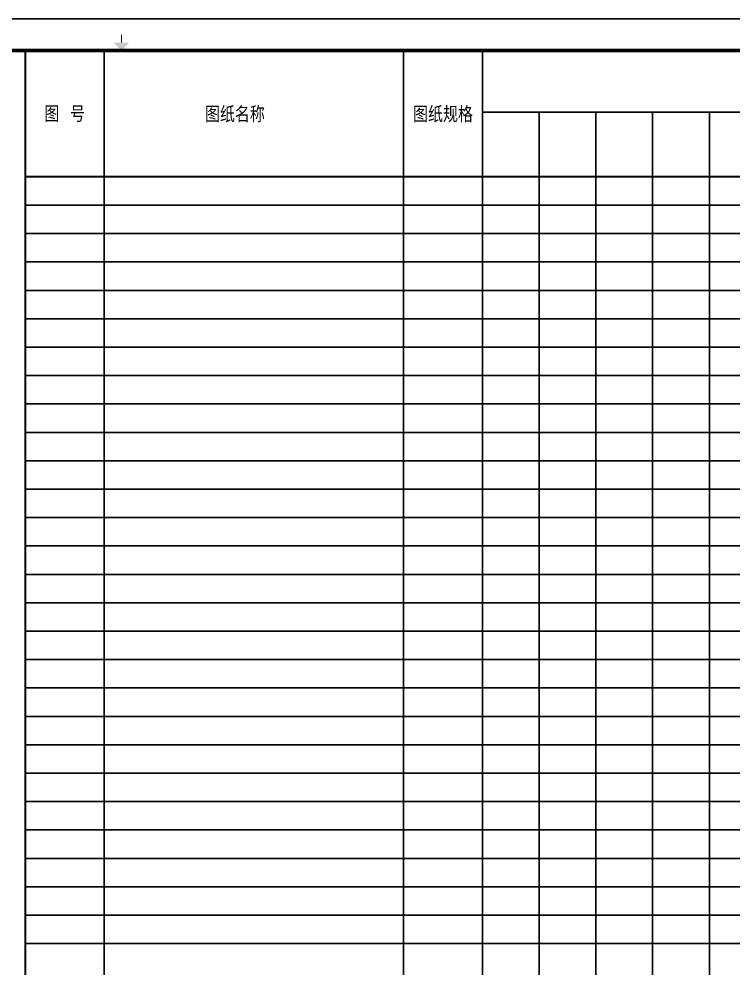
# Model space of a CAD drawing. Extents: x -1348811 to 123514, y -640545 to 749356.
# Drawn here: x -169049 to -146399, y -88549 to -58474 of the extents above; entities that cross this region are included whole.
import ezdxf
from ezdxf.enums import TextEntityAlignment as Align

# ---------------------------------------------------------------- set-up
doc = ezdxf.new("R2010")
doc.units = 0
doc.header["$LTSCALE"] = 10
doc.header["$MEASUREMENT"] = 0
doc.layers.get('0').update_dxf_attribs({"linetype": 'CONTINUOUS'})
doc.layers.add('图框', color=7, linetype='CONTINUOUS')
doc.styles.add('TKZ2', font='tjromans.shx', dxfattribs={"bigfont": 'tjhts.shx'})

# ---------------------------------------------------------------- blocks, each defined once
blk = doc.blocks.new('TJAD_TK_A1')
at = {"layer": '图框'}
blk.add_line((1341.38, 950.45), (500.38, 950.45), dxfattribs=at)
at = {"layer": '图框', "const_width": 0.3}
blk.add_lwpolyline([(920.88, 942.95), (920.88, 945.45)], dxfattribs=at)
at = {"layer": '图框', "const_width": 1.2}
blk.add_lwpolyline([(1331.38, 940.45), (525.38, 940.45), (525.38, 366.45), (1331.38, 366.45)], close=True, dxfattribs=at)
at = {"layer": '图框'}
blk.add_solid([(918.38, 942.95), (923.38, 942.95), (920.88, 940.45)], dxfattribs=at)

msp = doc.modelspace()

# ---------------------------------------------------------------- linework, layer by layer
for p, q in [((-168849, -116873.8), (-168849, -59473.8)), ((-166349, -59473.8), (-166349, -102173.8)), ((-156849, -59473.8), (-156849, -102173.8)), ((-156849, -59473.8), (-156849, -102173.8)), ((-154349, -59473.8), (-154349, -102173.8)), ((-154349, -61423.8), (-132749, -61423.8)), ((-152549, -61423.8), (-152549, -102173.8)), ((-150749, -61423.8), (-150749, -102173.8)), ((-148949, -61423.8), (-148949, -102173.8)), ((-147149, -61423.8), (-147149, -102173.8)), ((-168849, -63473.8), (-132749, -63473.8)), ((-166349, -63473.8), (-166349, -64373.8)), ((-168849, -64373.8), (-132749, -64373.8)), ((-168849, -65273.8), (-132749, -65273.8)), ((-168849, -66173.8), (-132749, -66173.8)), ((-168849, -67073.8), (-132749, -67073.8)), ((-168849, -67973.8), (-132749, -67973.8)), ((-168849, -68873.8), (-132749, -68873.8)), ((-168849, -69773.8), (-132749, -69773.8)), ((-168849, -70673.8), (-132749, -70673.8)), ((-168849, -71573.8), (-132749, -71573.8)), ((-168849, -72473.8), (-132749, -72473.8)), ((-168849, -73373.8), (-132749, -73373.8)), ((-168849, -74273.8), (-132749, -74273.8)), ((-168849, -75173.8), (-132749, -75173.8)), ((-168849, -76073.8), (-132749, -76073.8)), ((-168849, -76973.8), (-132749, -76973.8)), ((-168849, -77873.8), (-132749, -77873.8)), ((-168849, -78773.8), (-132749, -78773.8)), ((-168849, -79673.8), (-132749, -79673.8)), ((-168849, -80573.8), (-132749, -80573.8)), ((-168849, -81473.8), (-132749, -81473.8)), ((-168849, -82373.8), (-132749, -82373.8)), ((-168849, -83273.8), (-132749, -83273.8)), ((-168849, -84173.8), (-132749, -84173.8)), ((-168849, -85073.8), (-132749, -85073.8)), ((-168849, -85973.8), (-132749, -85973.8)), ((-168849, -86873.8), (-132749, -86873.8)), ((-168849, -87773.8), (-132749, -87773.8))]:
    msp.add_line(p, q)
msp.add_lwpolyline([(-132749, -116873.8, 60, 60, 0), (-132749, -59473.8, 50, 50, 0), (-205349, -59473.8, 50, 50, 0), (-205349, -116873.8, 50, 50, 0), (-132749, -116873.8, 50, 50, 0)], format="xyseb")
msp.add_lwpolyline([(-205349, -59473.8), (-132749, -59473.8), (-132749, -116873.8), (-205349, -116873.8)], close=True)
at = {"const_width": 60}
for points in [[(-168849, -116873.8), (-168849, -59473.8)], [(-168849, -63473.8), (-132749, -63473.8)]]:
    msp.add_lwpolyline(points, dxfattribs=at)

# ---------------------------------------------------------------- block references
at = {"layer": '图框', "xscale": 100, "yscale": 100, "zscale": 100}
msp.add_blockref('TJAD_TK_A1', (-257886.9, -153518.7), dxfattribs=at)

# ---------------------------------------------------------------- texts
at = {"style": 'TKZ2'}
for s, p in [('图 号', (-167599, -61473.8)), ('图纸名称', (-162199, -61473.8)), ('图纸规格', (-155599, -61473.8))]:
    msp.add_text(s, height=500, dxfattribs=at).set_placement(p, align=Align.MIDDLE)

doc.saveas('drawing.dxf')
